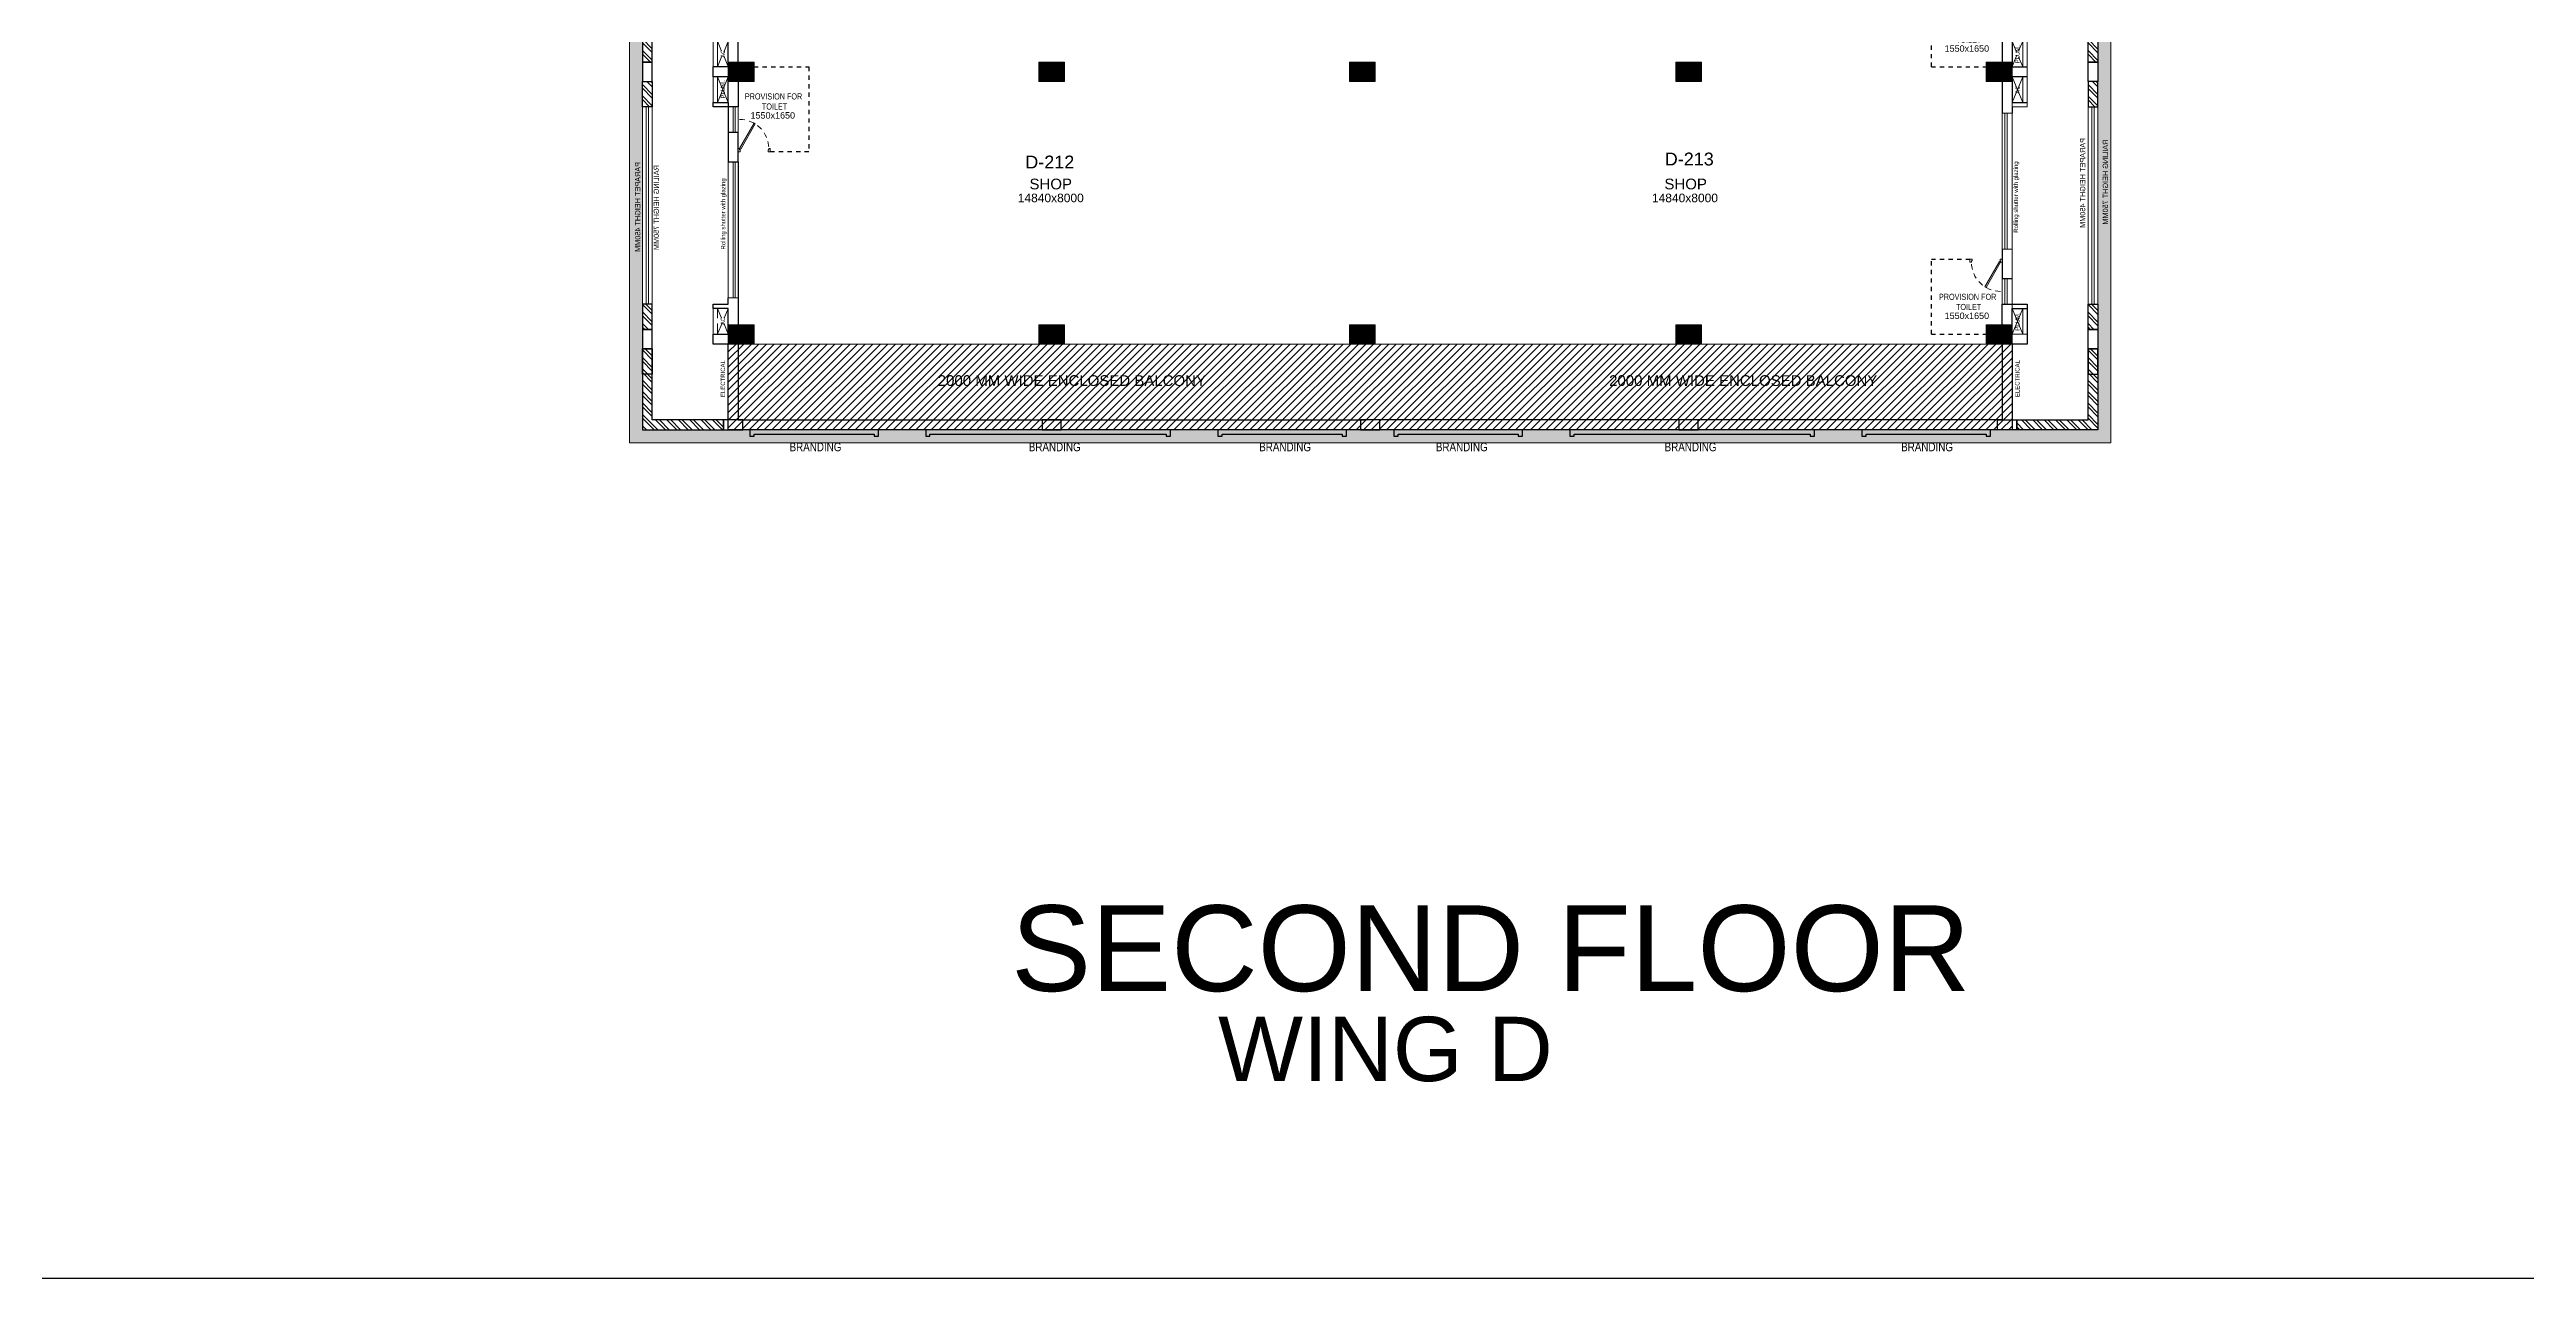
# Model space of a CAD drawing. Header units: metres. Extents: x 9819 to 10514, y 4405 to 4599.
# Drawn here: x 10210.8 to 10268.5, y 4405.1 to 4433.7 of the extents above; entities that cross this region are included whole.
import ezdxf
from ezdxf.enums import TextEntityAlignment as Align

# ---------------------------------------------------------------- set-up
doc = ezdxf.new("R2010")
doc.units = ezdxf.units.M
doc.header["$MEASUREMENT"] = 0
doc.linetypes.add('DASHED2', pattern=[0.375, 0.25, -0.125])
doc.linetypes.add('HIDDEN', pattern=[0.375, 0.25, -0.125])
doc.layers.add('A_COL. NO', color=4, linetype='Continuous')
doc.layers.add('A_SIGNAGE', color=171, linetype='Continuous')
for name, color, linetype, lineweight in [('A_CONC', 1, 'Continuous', 30), ('A_DOOR-WIN', 23, 'Continuous', 9), ('A_DOTTED', 8, 'HIDDEN', 0), ('A_EXCAVATION', 15, 'Continuous', 20), ('A_GLAZE', 140, 'Continuous', 5), ('A_LEDGE', 252, 'Continuous', 15), ('A_SHOP NO.', 113, 'Continuous', 5), ('A_SILL 0.09', 9, 'Continuous', 9), ('A_SILL 0.25', 25, 'Continuous', 15), ('A_TEXT', 7, 'Continuous', 5), ('A_WALL', 7, 'Continuous', 30), ('A_Wall Hatch', 8, 'Continuous', 5), ('COLUMN-FINAL', 210, 'Continuous', 20), ('Doorline', 251, 'DASHED2', 13), ('ELE .15', 8, 'Continuous', 15)]:
    doc.layers.add(name, color=color, linetype=linetype, lineweight=lineweight)
doc.layers.get('A_COL. NO').off()
doc.styles.add('A', font='ARIALN.TTF')
doc.styles.get("Standard").update_dxf_attribs({"font": 'arial.ttf'})

# ---------------------------------------------------------------- blocks, each defined once
blk = doc.blocks.new('D 750')
at = {"layer": 'A_DOOR-WIN'}
for points in [[(-0.372, 0.665), (-0.035, 0.075), (-0.063, 0.059), (-0.4, 0.649)], [(-0.75, 0.075), (-0.75, 0), (-0.7, 0), (-0.7, 0.043), (-0.715, 0.043), (-0.715, 0.075)], [(0, 0.075), (0, 0), (-0.05, 0), (-0.05, 0.043), (-0.035, 0.043), (-0.035, 0.075)]]:
    blk.add_lwpolyline(points, close=True, dxfattribs=at)
at = {"layer": 'Doorline', "ltscale": 0.5}
blk.add_arc((-0.035, 0.075), 0.68, 90, 180, dxfattribs=at)
blk = doc.blocks.new('Typical shops 2nd')
at = {"layer": 'A_DOOR-WIN'}
for p, q in [((30.095, -1.08), (30.095, -4.25)), ((30.145, -1.08), (30.145, -4.25)), ((0.465, -5.38), (0.465, -2.21)), ((0.515, -5.38), (0.515, -2.21))]:
    blk.add_line(p, q, dxfattribs=at)
at = {"layer": 'A_DOTTED'}
for p, q in [((0.1, -0.83), (0.35, -0.23)), ((0.1, -0.23), (0.35, -0.83)), ((30.51, -0.23), (30.26, -0.83)), ((30.51, -0.83), (30.26, -0.23)), ((0.1, -6.23), (0.35, -5.63)), ((0.1, -5.63), (0.35, -6.23)), ((30.51, -5.63), (30.26, -6.23)), ((30.51, -6.23), (30.26, -5.63))]:
    blk.add_line(p, q, dxfattribs=at)
at = {"layer": 'A_GLAZE'}
for p, q in [((0.465, -1.53), (0.465, -0.93)), ((0.515, -1.53), (0.515, -0.93)), ((30.095, -4.93), (30.095, -5.53)), ((30.145, -4.93), (30.145, -5.53))]:
    blk.add_line(p, q, dxfattribs=at)
at = {"layer": 'A_LEDGE'}
for p, q in [((0, -0.83), (0, -0.23)), ((0.1, -0.83), (0.1, -0.23)), ((30.51, -0.83), (30.51, -0.23)), ((30.61, -0.83), (30.61, -0.23)), ((0, -5.63), (0, -6.23)), ((0.1, -5.63), (0.1, -6.23)), ((30.51, -5.63), (30.51, -6.23)), ((30.61, -5.63), (30.61, -6.23))]:
    blk.add_line(p, q, dxfattribs=at)
at = {"layer": 'A_SILL 0.09'}
for p, q in [((0.35, -1.53), (0.35, -0.93)), ((0.58, -1.53), (0.58, -0.93)), ((30.03, -4.25), (30.03, -1.08)), ((30.26, -1.08), (30.26, -4.25)), ((0.35, -5.38), (0.35, -2.21)), ((0.58, -2.21), (0.58, -5.38)), ((30.03, -4.93), (30.03, -5.53)), ((30.26, -4.93), (30.26, -5.53))]:
    blk.add_line(p, q, dxfattribs=at)
at = {"layer": 'A_WALL'}
for p, q in [((0, -0.23), (0, 0)), ((30.61, 0), (30.61, -0.23)), ((0.35, -0.23), (0, -0.23)), ((0.35, -0.83), (0.35, -0.23)), ((0.58, -0.93), (0.58, -0.23)), ((30.03, 0), (30.03, -1.08)), ((30.26, -0.23), (30.61, -0.23)), ((30.26, -0.23), (30.26, -0.83)), ((0.35, -0.83), (0, -0.83)), ((0, -0.83), (0, -0.93)), ((0.58, -0.93), (0, -0.93)), ((30.26, -1.08), (30.03, -1.08)), ((30.26, -0.83), (30.61, -0.83)), ((30.26, -0.93), (30.61, -0.93)), ((30.26, -0.93), (30.26, -1.08)), ((30.61, -0.83), (30.61, -0.93)), ((0.35, -2.21), (0.35, -1.53)), ((0.58, -1.53), (0.35, -1.53)), ((0.58, -2.21), (0.58, -1.53)), ((0.58, -2.21), (0.35, -2.21)), ((30.03, -4.25), (30.03, -4.93)), ((30.03, -4.25), (30.26, -4.25)), ((30.26, -4.25), (30.26, -4.93)), ((30.03, -4.93), (30.26, -4.93)), ((0.35, -5.53), (0, -5.53)), ((0, -5.63), (0, -5.53)), ((0.35, -5.63), (0, -5.63)), ((0.35, -5.53), (0.35, -5.38)), ((0.35, -5.38), (0.58, -5.38)), ((0.35, -6.23), (0.35, -5.63)), ((0.58, -6.46), (0.58, -5.38)), ((30.03, -5.53), (30.03, -6.23)), ((30.03, -5.53), (30.61, -5.53)), ((30.26, -5.63), (30.26, -6.23)), ((30.26, -5.63), (30.61, -5.63)), ((30.61, -5.63), (30.61, -5.53)), ((0.35, -6.23), (0, -6.23)), ((30.26, -6.23), (30.61, -6.23))]:
    blk.add_line(p, q, dxfattribs=at)
at = {"layer": 'A_WALL', "color": 252, "linetype": 'DASHED2', "ltscale": 0.3, "true_color": 0x939598}
blk.add_line((28.38, -6.23), (30.03, -6.23), dxfattribs=at)
for points in [[(0.95, 0), (2.23, 0), (2.23, -1.98), (1.33, -1.98)], [(28.38, -6.23), (28.38, -4.48), (29.28, -4.48)]]:
    blk.add_lwpolyline(points, dxfattribs=at)
at = {"layer": 'A_DOOR-WIN', "xscale": -1}
blk.add_blockref('D 750', (0.58, -1.98), dxfattribs=at)
at = {"layer": 'A_DOOR-WIN', "xscale": -1, "rotation": 180}
blk.add_blockref('D 750', (30.03, -4.48), dxfattribs=at)
at = {"char_height": 0.1411, "width": 1.97366, "attachment_point": 1, "style": 'A'}
for insert in [(0.419, -0.618), (28.239, -5.29)]:
    blk.add_mtext('\\pxqc;PROVISION FOR\\P TOILET ', dxfattribs=dict(at, insert=insert))
at = {"layer": 'A_TEXT'}
for s, p in [('PLUM.', (0.274, -0.523)), ('AC', (30.436, -0.531)), ('Rolling shutter with glazing', (30.399, -3.034)), ('Rolling shutter with glazing', (0.282, -3.428)), ('PLUM.', (30.434, -5.936)), ('AC', (0.274, -5.923))]:
    blk.add_text(s, height=0.1, rotation=90, dxfattribs=at).set_placement(p, align=Align.CENTER)
for s, height, p in [('1550x1650', 0.15, (1.388, -1.205)), ('SHOP', 0.25, (7.945, -2.855)), ('SHOP', 0.25, (22.529, -2.855)), ('14840x6000', 0.2, (7.945, -3.155)), ('14840x6000', 0.2, (22.513, -3.155)), ('1550x1650', 0.15, (29.207, -5.877))]:
    blk.add_text(s, height=height, dxfattribs=at).set_placement(p, align=Align.CENTER)
blk = doc.blocks.new('Wing D Columns')
at = {"layer": 'COLUMN-FINAL'}
for color, points in [(1, [(0, -61.51), (0, -61.96), (0.6, -61.96), (0.6, -61.51)]), (3, [(7.235, -61.51), (7.235, -61.96), (7.835, -61.96), (7.835, -61.51)]), (3, [(14.47, -61.51), (14.47, -61.96), (15.07, -61.96), (15.07, -61.51)]), (3, [(22.075, -61.51), (22.075, -61.96), (22.675, -61.96), (22.675, -61.51)]), (1, [(29.31, -61.51), (29.31, -61.96), (29.91, -61.96), (29.91, -61.51)]), (1, [(0, -67.63), (0, -68.08), (0.6, -68.08), (0.6, -67.63)]), (1, [(7.235, -67.635), (7.235, -68.085), (7.835, -68.085), (7.835, -67.635)]), (2, [(14.47, -67.63), (14.47, -68.08), (15.07, -68.08), (15.07, -67.63)]), (1, [(22.075, -67.63), (22.075, -68.08), (22.675, -68.08), (22.675, -67.63)]), (1, [(29.31, -67.63), (29.31, -68.08), (29.91, -68.08), (29.91, -67.63)])]:
    blk.add_hatch(color=color, dxfattribs=at).paths.add_polyline_path(points)
at = {"layer": 'COLUMN-FINAL', "color": 1}
for points in [[(0, -61.51), (0, -61.96), (0.6, -61.96), (0.6, -61.51)], [(29.31, -61.51), (29.31, -61.96), (29.91, -61.96), (29.91, -61.51)], [(0, -67.63), (0, -68.08), (0.6, -68.08), (0.6, -67.63)], [(7.235, -67.635), (7.235, -68.085), (7.835, -68.085), (7.835, -67.635)], [(22.075, -67.63), (22.075, -68.08), (22.675, -68.08), (22.675, -67.63)], [(29.31, -67.63), (29.31, -68.08), (29.91, -68.08), (29.91, -67.63)]]:
    blk.add_lwpolyline(points, close=True, dxfattribs=at)
at = {"layer": 'COLUMN-FINAL', "color": 3}
for points in [[(7.235, -61.51), (7.235, -61.96), (7.835, -61.96), (7.835, -61.51)], [(14.47, -61.51), (14.47, -61.96), (15.07, -61.96), (15.07, -61.51)], [(22.075, -61.51), (22.075, -61.96), (22.675, -61.96), (22.675, -61.51)]]:
    blk.add_lwpolyline(points, close=True, dxfattribs=at)
at = {"layer": 'COLUMN-FINAL', "color": 2}
blk.add_lwpolyline([(14.47, -67.63), (14.47, -68.08), (15.07, -68.08), (15.07, -67.63)], close=True, dxfattribs=at)
blk = doc.blocks.new('WING-D REVISED COLU.')
at = {"layer": 'A_EXCAVATION'}
blk.add_blockref('Wing D Columns', (5532.543, -8729.918), dxfattribs=at)
blk = doc.blocks.new('A$C5cf436e8')
at = {"transparency": 33554493}
h = blk.add_hatch(color=256, dxfattribs=at)
h.dxf.hatch_style = 1
h.paths.add_polyline_path([(-32.21, -72.38), (2.3, -72.38), (2.3, 0.3), (-32.21, 0.3)])
h.paths.add_polyline_path([(-31.91, -72.08), (2, -72.08), (2, 0), (-31.91, 0)], flags=16)
at = {"lineweight": 30, "true_color": 0x636466}
h = blk.add_hatch(dxfattribs=at)
h.set_pattern_fill('ANSI32', color=251, scale=0.5)
h.set_pattern_definition([(45, (-9908.29707, -4401.00705), (-0.1325825215, 0.1325825215), []), (45, (-9908.20869, -4401.00705), (-0.1325825215, 0.1325825215), [])])
h.paths.add_polyline_path([(0.11, 0), (0.11, -0.23), (1.77, -0.23), (1.77, -1.89), (2, -1.89), (2, 0)])
h.paths.add_polyline_path([(2, -2.93), (2, -2.34), (1.77, -2.34), (1.77, -2.93)])
h.paths.add_polyline_path([(2, -7.53), (2, -8.12), (1.77, -8.12), (1.77, -7.53)])
h.paths.add_polyline_path([(2, -9.16), (2, -8.57), (1.77, -8.57), (1.77, -9.16)])
h.paths.add_polyline_path([(2, -13.76), (2, -14.35), (1.77, -14.35), (1.77, -13.76)])
h.paths.add_polyline_path([(2, -15.39), (2, -14.8), (1.77, -14.8), (1.77, -15.39)])
h.paths.add_polyline_path([(2, -19.99), (2, -20.58), (1.77, -20.58), (1.77, -19.99)])
h.paths.add_polyline_path([(2, -21.62), (2, -21.03), (1.77, -21.03), (1.77, -21.62)])
h.paths.add_polyline_path([(2, -26.22), (2, -26.81), (1.77, -26.81), (1.77, -26.22)])
h.paths.add_polyline_path([(2, -27.85), (2, -27.26), (1.77, -27.26), (1.77, -27.85)])
h.paths.add_polyline_path([(2, -32.45), (2, -33.04), (1.77, -33.04), (1.77, -32.45)])
h.paths.add_polyline_path([(2, -34.08), (2, -33.49), (1.77, -33.49), (1.77, -34.08)])
h.paths.add_polyline_path([(2, -38.46), (2, -39.05), (1.77, -39.05), (1.77, -38.46)])
h.paths.add_polyline_path([(2, -40.09), (2, -39.5), (1.77, -39.5), (1.77, -40.09)])
h.paths.add_polyline_path([(2, -46.32), (2, -45.73), (1.77, -45.73), (1.77, -46.32)])
h.paths.add_polyline_path([(2, -44.69), (2, -45.28), (1.77, -45.28), (1.77, -44.69)])
h.paths.add_polyline_path([(2, -50.92), (2, -51.51), (1.77, -51.51), (1.77, -50.92)])
h.paths.add_polyline_path([(2, -52.55), (2, -51.96), (1.77, -51.96), (1.77, -52.55)])
h.paths.add_polyline_path([(2, -58.78), (2, -58.19), (1.77, -58.19), (1.77, -58.78)])
h.paths.add_polyline_path([(2, -57.15), (2, -57.74), (1.77, -57.74), (1.77, -57.15)])
h.paths.add_polyline_path([(2, -64.99), (2, -63.81), (1.77, -63.81), (1.77, -64.99)])
h.paths.add_polyline_path([(0.11, -72.08), (0.11, -71.85), (1.77, -71.85), (1.77, -70.19), (2, -70.19), (2, -72.08)])
h.paths.add_polyline_path([(-0.93, -72.08), (-0.34, -72.08), (-0.34, -71.85), (-0.93, -71.85)])
h.paths.add_polyline_path([(-6.72, -72.08), (-7.31, -72.08), (-7.31, -71.85), (-6.72, -71.85)])
h.paths.add_polyline_path([(-8.35, -72.08), (-7.76, -72.08), (-7.76, -71.85), (-8.35, -71.85)])
h.paths.add_polyline_path([(-23.19, -72.08), (-22.6, -72.08), (-22.6, -71.85), (-23.19, -71.85)])
h.paths.add_polyline_path([(-21.56, -72.08), (-22.15, -72.08), (-22.15, -71.85), (-21.56, -71.85)])
h.paths.add_polyline_path([(-15.77, -72.08), (-15.18, -72.08), (-15.18, -71.85), (-15.77, -71.85)])
h.paths.add_polyline_path([(-14.14, -72.08), (-14.73, -72.08), (-14.73, -71.85), (-14.14, -71.85)])
h.paths.add_polyline_path([(-30.02, -72.08), (-30.02, -71.85), (-31.68, -71.85), (-31.68, -70.19), (-31.91, -70.19), (-31.91, -72.08)])
h.paths.add_polyline_path([(-29.57, -72.08), (-28.98, -72.08), (-28.98, -71.85), (-29.57, -71.85)])
h.paths.add_polyline_path([(-31.91, -64.99), (-31.91, -63.81), (-31.68, -63.81), (-31.68, -64.99)])
h.paths.add_polyline_path([(-31.91, -58.78), (-31.91, -58.19), (-31.68, -58.19), (-31.68, -58.78)])
h.paths.add_polyline_path([(-31.91, -57.15), (-31.91, -57.74), (-31.68, -57.74), (-31.68, -57.15)])
h.paths.add_polyline_path([(-31.91, -52.55), (-31.91, -51.96), (-31.68, -51.96), (-31.68, -52.55)])
h.paths.add_polyline_path([(-31.91, -50.92), (-31.91, -51.51), (-31.68, -51.51), (-31.68, -50.92)])
h.paths.add_polyline_path([(-31.91, -46.32), (-31.91, -45.73), (-31.68, -45.73), (-31.68, -46.32)])
h.paths.add_polyline_path([(-31.91, -44.69), (-31.91, -45.28), (-31.68, -45.28), (-31.68, -44.69)])
h.paths.add_polyline_path([(-31.91, -40.09), (-31.91, -39.5), (-31.68, -39.5), (-31.68, -40.09)])
h.paths.add_polyline_path([(-31.91, -38.46), (-31.91, -39.05), (-31.68, -39.05), (-31.68, -38.46)])
h.paths.add_polyline_path([(-31.91, -34.08), (-31.91, -33.49), (-31.68, -33.49), (-31.68, -34.08)])
h.paths.add_polyline_path([(-31.91, -32.45), (-31.91, -33.04), (-31.68, -33.04), (-31.68, -32.45)])
h.paths.add_polyline_path([(-31.91, -27.85), (-31.91, -27.26), (-31.68, -27.26), (-31.68, -27.85)])
h.paths.add_polyline_path([(-31.91, -26.22), (-31.91, -26.81), (-31.68, -26.81), (-31.68, -26.22)])
h.paths.add_polyline_path([(-31.91, -21.62), (-31.91, -21.03), (-31.68, -21.03), (-31.68, -21.62)])
h.paths.add_polyline_path([(-31.91, -19.99), (-31.91, -20.58), (-31.68, -20.58), (-31.68, -19.99)])
h.paths.add_polyline_path([(-31.91, -15.39), (-31.91, -14.8), (-31.68, -14.8), (-31.68, -15.39)])
h.paths.add_polyline_path([(-31.91, -13.76), (-31.91, -14.35), (-31.68, -14.35), (-31.68, -13.76)])
h.paths.add_polyline_path([(-31.91, -9.16), (-31.91, -8.57), (-31.68, -8.57), (-31.68, -9.16)])
h.paths.add_polyline_path([(-31.91, -7.53), (-31.91, -8.12), (-31.68, -8.12), (-31.68, -7.53)])
h.paths.add_polyline_path([(-31.91, -2.93), (-31.91, -2.34), (-31.68, -2.34), (-31.68, -2.93)])
h.paths.add_polyline_path([(-30.02, 0), (-30.02, -0.23), (-31.68, -0.23), (-31.68, -1.89), (-31.91, -1.89), (-31.91, 0)])
at = {"layer": 'A_CONC'}
for points in [[(-30.02, 0), (-29.57, 0), (-29.57, -0.23), (-30.02, -0.23)], [(-22.6, 0), (-22.15, 0), (-22.15, -0.23), (-22.6, -0.23)], [(-15.18, 0), (-14.73, 0), (-14.73, -0.23), (-15.18, -0.23)], [(-7.76, 0), (-7.31, 0), (-7.31, -0.23), (-7.76, -0.23)], [(0.11, 0), (-0.34, 0), (-0.34, -0.23), (0.11, -0.23)], [(-31.91, -1.89), (-31.68, -1.89), (-31.68, -2.34), (-31.91, -2.34)], [(-31.91, -1.89), (-31.68, -1.89), (-31.68, -2.34), (-31.91, -2.34)], [(2, -1.89), (1.77, -1.89), (1.77, -2.34), (2, -2.34)], [(2, -1.89), (1.77, -1.89), (1.77, -2.34), (2, -2.34)], [(-31.91, -8.12), (-31.68, -8.12), (-31.68, -8.57), (-31.91, -8.57)], [(2, -8.12), (1.77, -8.12), (1.77, -8.57), (2, -8.57)]]:
    blk.add_lwpolyline(points, close=True, dxfattribs=at)
at = {"layer": 'A_GLAZE', "elevation": 0}
blk.add_lwpolyline([(-31.82, -7.53), (-31.77, -7.53), (-31.77, -2.93), (-31.82, -2.93)], close=True, dxfattribs=at)
at = {"layer": 'A_GLAZE'}
blk.add_lwpolyline([(1.86, -7.53), (1.91, -7.53), (1.91, -2.93), (1.86, -2.93)], close=True, dxfattribs=at)
at = {"layer": 'A_SILL 0.25'}
blk.add_lwpolyline([(2, -34.08), (2, 0), (-31.91, 0), (-31.91, -72.08), (2, -72.08), (2, -38.46)], dxfattribs=at)
at = {"layer": 'A_TEXT', "color": 32, "true_color": 0xcd6928}
for p, q in [((-31.91, -7.53), (-31.91, -2.93)), ((-31.68, -2.93), (-31.68, -7.53)), ((1.77, -7.53), (1.77, -2.93)), ((2, -2.93), (2, -7.53))]:
    blk.add_line(p, q, dxfattribs=at)
at = {"layer": 'A_WALL'}
for points in [[(-30.02, 0), (-30.02, -0.23), (-31.68, -0.23), (-31.68, -1.89), (-31.91, -1.89), (-31.91, 0)], [(0.11, 0), (0.11, -0.23), (1.77, -0.23), (1.77, -1.89), (2, -1.89), (2, 0)], [(-31.91, -1.3), (-31.91, -1.89), (-31.68, -1.89), (-31.68, -1.3)], [(2, -1.3), (2, -1.89), (1.77, -1.89), (1.77, -1.3)], [(-31.91, -2.93), (-31.91, -2.34), (-31.68, -2.34), (-31.68, -2.93)], [(-31.91, -2.93), (-31.91, -2.34), (-31.68, -2.34), (-31.68, -2.93)], [(2, -2.93), (2, -2.34), (1.77, -2.34), (1.77, -2.93)], [(2, -2.93), (2, -2.34), (1.77, -2.34), (1.77, -2.93)], [(-31.91, -7.53), (-31.91, -8.12), (-31.68, -8.12), (-31.68, -7.53)], [(2, -7.53), (2, -8.12), (1.77, -8.12), (1.77, -7.53)], [(-31.91, -9.16), (-31.91, -8.57), (-31.68, -8.57), (-31.68, -9.16)], [(2, -9.16), (2, -8.57), (1.77, -8.57), (1.77, -9.16)]]:
    blk.add_lwpolyline(points, close=True, dxfattribs=at)
at = {"layer": 'ELE .15', "color": 7, "true_color": 0xffffff}
blk.add_lwpolyline([(2.3, -34.08), (2.3, 0.3), (-32.21, 0.3), (-32.21, -72.38), (2.3, -72.38), (2.3, -38.46)], dxfattribs=at)
at = {"layer": 'A_TEXT', "color": 32, "true_color": 0xcd6928, "char_height": 0.1215, "attachment_point": 1, "rotation": 90}
for insert in [(-32.079, -6.242), (1.585, -6.802)]:
    blk.add_mtext_dynamic_manual_height_columns('PARAPET HEIGHT 450MM', width=3.42392, gutter_width=0.931, heights=[0], dxfattribs=dict(at, insert=insert))
at = {"layer": 'A_TEXT', "color": 4, "char_height": 0.1215, "attachment_point": 1, "rotation": 90}
for insert in [(-31.647, -6.17), (2.113, -6.764)]:
    blk.add_mtext_dynamic_manual_height_columns('RAILING HEIGHT 750MM', width=3.42392, gutter_width=0.931, heights=[0], dxfattribs=dict(at, insert=insert))
blk = doc.blocks.new('A$C1185731c')
at = {"layer": 'A_WALL', "color": 252, "linetype": 'DASHED2', "ltscale": 0.3, "true_color": 0x939598}
blk.add_lwpolyline([(0.37, 1.98), (1.65, 1.98), (1.65, 0), (0.75, 0)], dxfattribs=at)
at = {"layer": 'A_DOOR-WIN', "xscale": -1}
blk.add_blockref('D 750', (0, 0), dxfattribs=at)
at = {"insert": (-0.161, 1.362), "char_height": 0.1411, "width": 1.97366, "attachment_point": 1, "style": 'A'}
blk.add_mtext('\\pxqc;PROVISION FOR\\P TOILET ', dxfattribs=at)
at = {"layer": 'A_TEXT'}
blk.add_text('1550x1650', height=0.15, dxfattribs=at).set_placement((0.808, 0.775), align=Align.CENTER)
blk = doc.blocks.new('A$C382a632d')
at = {"layer": 'A_WALL', "color": 252, "linetype": 'DASHED2', "ltscale": 0.3, "true_color": 0x939598}
blk.add_line((-1.65, -1.75), (0, -1.75), dxfattribs=at)
blk.add_lwpolyline([(-1.65, -1.75), (-1.65, 0), (-0.75, 0)], dxfattribs=at)
at = {"layer": 'A_DOOR-WIN', "xscale": -1, "rotation": 180}
blk.add_blockref('D 750', (0, 0), dxfattribs=at)
at = {"insert": (-1.791, -0.81), "char_height": 0.1411, "width": 1.97366, "attachment_point": 1, "style": 'A'}
blk.add_mtext('\\pxqc;PROVISION FOR\\P TOILET ', dxfattribs=at)
at = {"layer": 'A_TEXT'}
blk.add_text('1550x1650', height=0.15, dxfattribs=at).set_placement((-0.823, -1.397), align=Align.CENTER)

msp = doc.modelspace()

# ---------------------------------------------------------------- hatches: boundary and pattern name
at = {"layer": 'A_SILL 0.25'}
h = msp.add_hatch(dxfattribs=at)
h.set_pattern_fill('ANSI31', color=256)
h.set_pattern_definition([(45, (4630.64198, -475.12493), (-0.0883883476, 0.0883883476), [])])
h.paths.add_polyline_path([(10226.6364, 4424.8528), (10256.5464, 4424.8528), (10256.5464, 4426.8528), (10226.6364, 4426.8528)])

# ---------------------------------------------------------------- linework, layer by layer
msp.add_lwpolyline([(9907.8601, 4599.1913), (10513.7871, 4599.1913), (10513.7871, 4405.0688), (9907.8601, 4405.0688)], close=True)
at = {"layer": 'A_DOOR-WIN'}
for p, q in [((10256.3814, 4432.2328), (10256.3814, 4429.0628)), ((10256.4314, 4432.2328), (10256.4314, 4429.0628)), ((10226.7514, 4427.9328), (10226.7514, 4431.1028)), ((10226.8014, 4427.9328), (10226.8014, 4431.1028))]:
    msp.add_line(p, q, dxfattribs=at)
at = {"layer": 'A_DOTTED'}
msp.add_lwpolyline([(10226.6364, 4427.6828), (10226.3864, 4427.0828), (10226.3864, 4427.6828), (10226.6364, 4427.0828)], dxfattribs=at)
at = {"layer": 'A_GLAZE'}
for p, q in [((10226.7514, 4431.7828), (10226.7514, 4432.3828)), ((10226.8014, 4431.7828), (10226.8014, 4432.3828)), ((10256.3814, 4428.3828), (10256.3814, 4427.7828)), ((10256.4314, 4428.3828), (10256.4314, 4427.7828))]:
    msp.add_line(p, q, dxfattribs=at)
at = {"layer": 'A_LEDGE'}
for p, q in [((10226.2864, 4432.4828), (10226.2864, 4433.0828)), ((10226.2864, 4427.6828), (10226.2864, 4427.0828))]:
    msp.add_line(p, q, dxfattribs=at)
for points in [[(10256.5464, 4433.0828), (10256.7964, 4432.4828), (10256.7964, 4433.0828), (10256.5464, 4432.4828), (10256.5464, 4432.3828), (10256.8964, 4432.3828), (10256.8964, 4432.4828), (10256.8964, 4433.0828), (10256.8964, 4433.3128)], [(10226.6364, 4433.0828), (10226.3864, 4432.4828), (10226.3864, 4433.0828), (10226.6364, 4432.4828)]]:
    msp.add_lwpolyline(points, dxfattribs=at)
at = {"layer": 'A_SIGNAGE', "color": 6}
for points in [[(10227.1364, 4424.8528), (10227.1364, 4424.7028), (10227.2364, 4424.7028), (10227.2364, 4424.7528), (10230.0364, 4424.7528), (10230.0364, 4424.7028), (10230.1364, 4424.7028), (10230.1364, 4424.8528)], [(10231.2364, 4424.8528), (10231.2364, 4424.7028), (10231.3364, 4424.7028), (10231.3364, 4424.7528), (10236.8414, 4424.7528), (10236.8414, 4424.7028), (10236.9414, 4424.7028), (10236.9414, 4424.8528)], [(10238.0414, 4424.8528), (10238.0414, 4424.7028), (10238.1414, 4424.7028), (10238.1414, 4424.7528), (10240.9414, 4424.7528), (10240.9414, 4424.7028), (10241.0414, 4424.7028), (10241.0414, 4424.8528)], [(10242.1414, 4424.8528), (10242.1414, 4424.7028), (10242.2414, 4424.7028), (10242.2414, 4424.7528), (10245.0414, 4424.7528), (10245.0414, 4424.7028), (10245.1414, 4424.7028), (10245.1414, 4424.8528)], [(10246.2414, 4424.8528), (10246.2414, 4424.7028), (10246.3414, 4424.7028), (10246.3414, 4424.7528), (10251.8464, 4424.7528), (10251.8464, 4424.7028), (10251.9464, 4424.7028), (10251.9464, 4424.8528)], [(10253.0464, 4424.8528), (10253.0464, 4424.7028), (10253.1464, 4424.7028), (10253.1464, 4424.7528), (10255.9464, 4424.7528), (10255.9464, 4424.7028), (10256.0464, 4424.7028), (10256.0464, 4424.8528)]]:
    msp.add_lwpolyline(points, close=True, dxfattribs=at)
at = {"layer": 'A_SILL 0.09'}
for p, q in [((10226.8664, 4431.7828), (10226.8664, 4432.3828)), ((10256.3164, 4428.3828), (10256.3164, 4427.7828))]:
    msp.add_line(p, q, dxfattribs=at)
msp.add_lwpolyline([(10256.3164, 4429.0628), (10256.3164, 4432.2328), (10256.5464, 4432.2328), (10256.5464, 4429.0628)], close=True, dxfattribs=at)
msp.add_lwpolyline([(10226.8664, 4427.9328), (10226.6364, 4427.9328), (10226.6364, 4431.1028)], dxfattribs=at)
at = {"layer": 'A_SILL 0.25'}
for points in [[(10226.6364, 4424.8528), (10224.6364, 4424.8528), (10224.6364, 4496.9328), (10258.5464, 4496.9328), (10258.5464, 4464.2428), (10270.3464, 4464.2428), (10270.3464, 4496.9328), (10304.2564, 4496.9328), (10304.2564, 4464.2428), (10316.0564, 4464.2428), (10316.0564, 4496.9328), (10349.9664, 4496.9328), (10349.9664, 4418.6228), (10347.9664, 4418.6228)], [(10226.6364, 4425.0828), (10224.8664, 4425.0828), (10224.8664, 4496.7028), (10258.3164, 4496.7028), (10258.3164, 4464.0128), (10270.5764, 4464.0128), (10270.5764, 4496.7028), (10304.0264, 4496.7028), (10304.0264, 4464.0128), (10316.2864, 4464.0128), (10316.2864, 4496.7028), (10349.7364, 4496.7028), (10349.7364, 4418.8528), (10347.9664, 4418.8528)], [(10256.5464, 4425.0828), (10258.3164, 4425.0828), (10258.3164, 4458.2328), (10270.5764, 4458.2328), (10270.5764, 4418.8528), (10272.3464, 4418.8528)], [(10256.5464, 4424.8528), (10258.5464, 4424.8528), (10258.5464, 4458.0028), (10270.3464, 4458.0028), (10270.3464, 4418.6228), (10272.3464, 4418.6228), (10302.2564, 4418.6228), (10302.2564, 4420.6228), (10302.6064, 4420.6228), (10302.6064, 4420.8528), (10302.6064, 4421.4528), (10302.6064, 4421.5528), (10302.0264, 4421.5528), (10302.0264, 4420.8528), (10302.0264, 4420.6228)]]:
    msp.add_lwpolyline(points, dxfattribs=at)
msp.add_lwpolyline([(10226.6364, 4424.8528), (10256.5464, 4424.8528), (10256.5464, 4426.8528), (10226.6364, 4426.8528)], close=True, dxfattribs=at)
at = {"layer": 'A_WALL'}
for p, q in [((10256.5464, 4432.3828), (10256.5464, 4432.2328)), ((10256.3164, 4429.0628), (10256.3164, 4428.3828)), ((10256.3164, 4428.3828), (10256.5464, 4428.3828)), ((10226.6364, 4427.7828), (10226.6364, 4427.9328))]:
    msp.add_line(p, q, dxfattribs=at)
for points in [[(10226.6364, 4432.4828), (10226.6364, 4433.0828), (10226.2864, 4433.0828), (10226.2864, 4433.3128)], [(10226.8664, 4433.0828), (10226.8664, 4432.3828), (10226.2864, 4432.3828), (10226.2864, 4432.4828), (10226.6364, 4432.4828), (10226.6364, 4432.3828), (10226.6364, 4431.7828), (10226.6364, 4431.1028), (10226.8664, 4431.1028), (10226.8664, 4427.9328), (10226.8664, 4425.0828), (10241.4764, 4425.0828)], [(10256.3164, 4433.0828), (10256.3164, 4432.2328)], [(10256.8964, 4433.0828), (10256.5464, 4433.0828), (10256.5464, 4432.4828), (10256.8964, 4432.4828)], [(10226.8664, 4431.1028), (10226.8664, 4431.7828), (10226.6364, 4431.7828)], [(10226.6364, 4427.6828), (10226.2864, 4427.6828), (10226.2864, 4427.7828), (10226.6364, 4427.7828)], [(10256.3164, 4427.0828), (10256.3164, 4427.7828), (10256.8964, 4427.7828), (10256.8964, 4427.6828), (10256.8964, 4427.0828), (10256.8964, 4426.8528), (10256.5464, 4426.8528), (10256.5464, 4424.8528), (10226.6364, 4424.8528), (10226.6364, 4426.8528), (10226.2864, 4426.8528), (10226.2864, 4427.0828), (10226.6364, 4427.0828), (10226.6364, 4427.6828)], [(10256.5464, 4427.0828), (10256.5464, 4427.6828), (10256.8964, 4427.6828)], [(10256.3164, 4427.0828), (10256.3164, 4425.0828), (10241.7064, 4425.0828)]]:
    msp.add_lwpolyline(points, dxfattribs=at)
at = {"layer": 'A_Wall Hatch'}
msp.add_lwpolyline([(10256.8964, 4427.0828), (10256.5464, 4427.0828), (10256.7964, 4427.6828), (10256.7964, 4427.0828), (10256.5464, 4427.6828), (10256.5464, 4427.7828), (10256.5464, 4428.3828), (10256.5464, 4429.0628)], dxfattribs=at)

# ---------------------------------------------------------------- block references
for name, p in [('A$C1185731c', (10226.8664, 4431.3328)), ('A$C382a632d', (10256.3164, 4428.8328))]:
    msp.add_blockref(name, p)
at = {"layer": 'A_COL. NO'}
msp.add_blockref('WING-D REVISED COLU.', (4694.0937, 13224.8507), dxfattribs=at)
at = {"layer": 'A_SILL 0.25', "xscale": -1, "rotation": 180}
msp.add_blockref('A$C5cf436e8', (10256.5464, 4424.8528), dxfattribs=at)
at = {"layer": 'A_Wall Hatch'}
msp.add_blockref('Typical shops 2nd', (10226.2864, 4439.5428), dxfattribs=at)

# ---------------------------------------------------------------- texts
at = {"layer": 'A_SHOP NO.'}
for s, p in [('D-212', (10234.1277, 4430.9443)), ('D-213', (10249.0265, 4431.0149))]:
    msp.add_text(s, height=0.3, dxfattribs=at).set_placement(p, align=Align.CENTER)
at = {"layer": 'A_SIGNAGE', "color": 6, "char_height": 0.2, "attachment_point": 1, "style": 'A'}
for insert in [(10228.0644, 4424.5528), (10233.6382, 4424.5528), (10239.0063, 4424.5528), (10243.1221, 4424.5528), (10248.4523, 4424.5528), (10253.9625, 4424.5528)]:
    msp.add_mtext_dynamic_manual_height_columns('BRANDING', width=1.232295, gutter_width=1, heights=[0], dxfattribs=dict(at, insert=insert))
at = {"layer": 'A_TEXT'}
for s, p in [('PLUM.', (10226.5609, 4432.7898)), ('AC', (10256.722, 4432.7814)), ('Rolling shutter with glazing', (10256.6854, 4430.2787)), ('Rolling shutter with glazing', (10226.5681, 4429.8852)), ('AC', (10226.5609, 4427.3898)), ('PLUM.', (10256.7203, 4427.3772)), ('ELECTRICAL', (10226.5609, 4426.0466)), ('ELECTRICAL', (10256.7209, 4426.0466))]:
    msp.add_text(s, height=0.1, rotation=90, dxfattribs=at).set_placement(p, align=Align.CENTER)
for s, height, p in [('14840x8000', 0.2, (10234.1503, 4430.1578)), ('SHOP', 0.25, (10234.1503, 4430.4578)), ('14840x8000', 0.2, (10248.9263, 4430.1578)), ('SHOP', 0.25, (10248.9428, 4430.4578)), ('2000 MM WIDE ENCLOSED BALCONY', 0.25, (10234.642, 4425.8751)), ('2000 MM WIDE ENCLOSED BALCONY', 0.25, (10250.2834, 4425.8751)), ('SECOND FLOOR', 2, (10244.4022, 4411.768))]:
    msp.add_text(s, height=height, dxfattribs=at).set_placement(p, align=Align.CENTER)
at = {"layer": 'A_TEXT', "insert": (10237.6596, 4411.1695), "char_height": 1.5, "attachment_point": 1}
msp.add_mtext_dynamic_manual_height_columns('\\pxqc;WING D', width=8.576109, gutter_width=1, heights=[0], dxfattribs=at)

doc.saveas('drawing.dxf')
